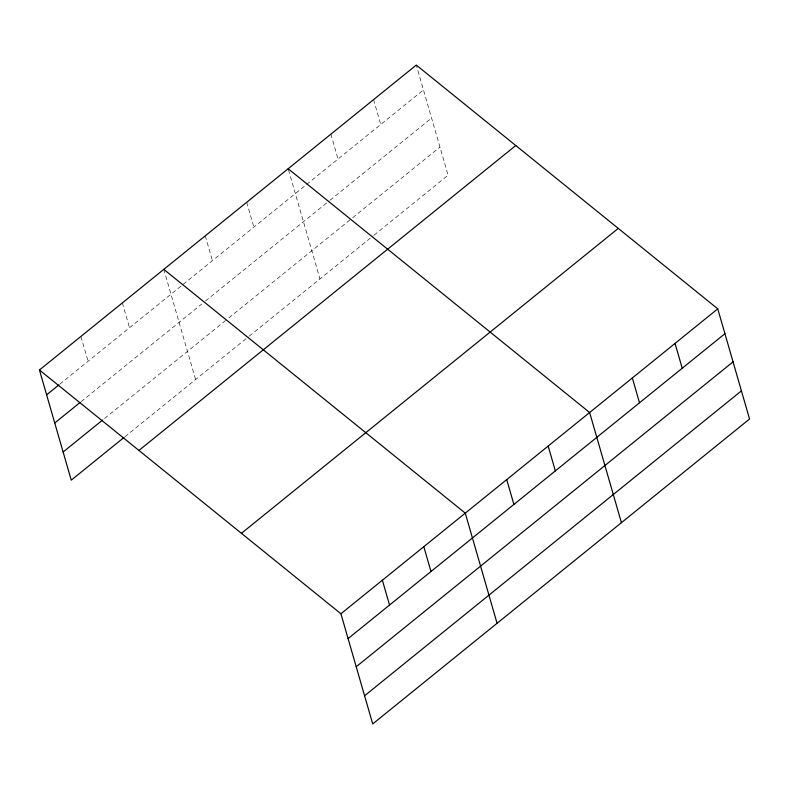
<?xml version="1.0" encoding="UTF-8"?>
<svg xmlns="http://www.w3.org/2000/svg" width="789" height="789" viewBox="0 0 789 789"><rect width="100%" height="100%" fill="white"/><g stroke="black" fill="none" stroke-linecap="round" stroke-linejoin="round"><path stroke-width="0.59" stroke-dasharray="3.94 2.96" d="M59.806 384.154L423.456 89.916M81.129 401.64L201.708 304.071M205.485 301.013L329.082 201.008M330.029 200.238L431.583 118.074M104.572 418.456L227.045 319.358M228.928 317.829L351.697 218.494M352.644 217.734L439.956 147.079M124.948 436.702L248.357 336.844M249.304 336.084L373.108 235.901M374.055 235.132L448.083 175.237L416.631 66.256M373.582 99.631L380.752 124.465M330.867 134.189L338.037 159.023M288.508 169.931L319.959 278.911M246.71 202.29L253.88 227.124M205.258 235.832L212.428 260.666M163.806 269.365L195.603 379.529M122.354 302.907L129.524 327.741M80.902 336.449L88.072 361.283"/><path stroke-width="1.18" d="M39.45 369.992L416.286 65.073L717.753 308.844L749.55 419.008L372.714 723.927L340.917 613.763L39.45 369.992L71.247 480.156L124.001 437.461M46.62 394.825L58.869 384.914M54.747 422.983L80.182 402.4M63.12 451.998L102.688 419.975M138.933 450.44L515.769 145.521M241.434 533.315L618.27 228.406M340.917 613.763L717.753 308.844M348.087 638.597L724.923 333.688M356.214 666.754L733.05 361.845M364.587 695.77L741.423 390.851M288.163 168.747L589.63 412.519L621.426 522.683M163.806 269.365L465.273 513.136L497.07 623.3M675.049 343.402L682.209 368.236M632.334 377.961L639.504 402.794M548.177 446.061L555.348 470.895M506.725 479.604L513.895 504.437M423.821 546.678L430.991 571.512M382.369 580.221L389.539 605.055"/></g></svg>
